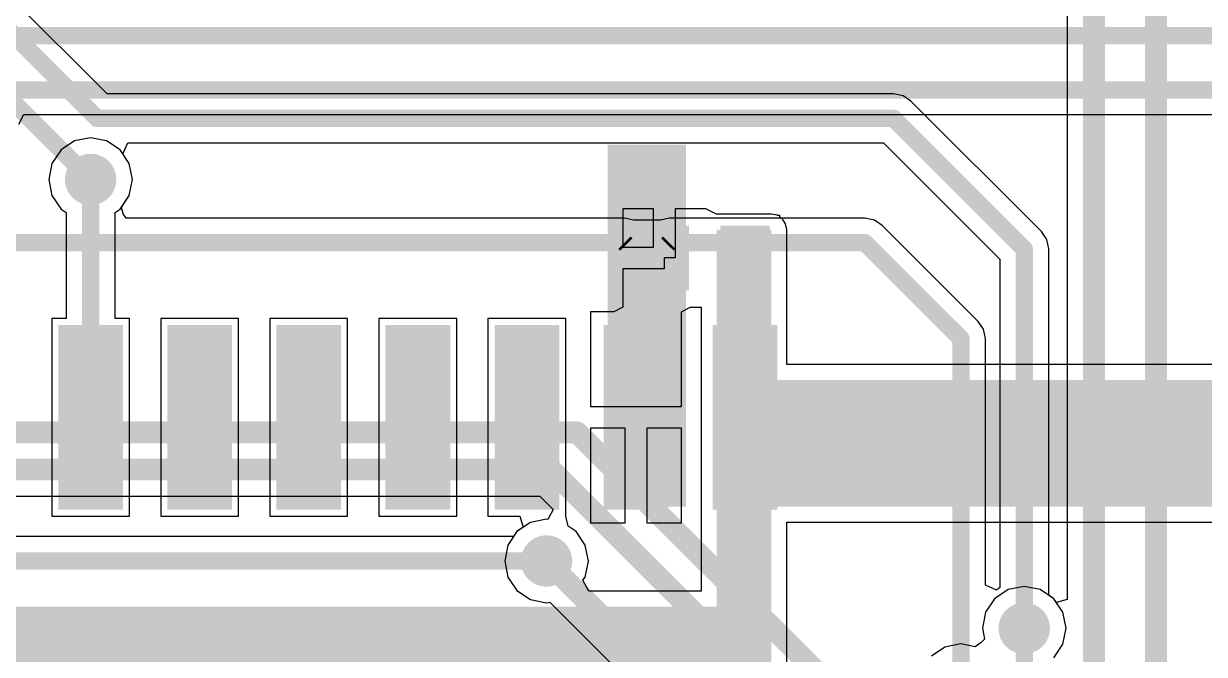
# Model space of a CAD drawing. Header units: millimetres. Extents: x -0.29 to 3.46, y -0.11 to 2.46.
# Drawn here: x 0.884 to 1.426, y 0.971 to 1.261 of the extents above; entities that cross this region are included whole.
import ezdxf

# ---------------------------------------------------------------- set-up
doc = ezdxf.new("R2010")
doc.units = ezdxf.units.MM
doc.header["$MEASUREMENT"] = 0
for name, color, linetype in [('BottomLayer', 5, 'Continuous'), ('BottomPaste', 16, 'Continuous'), ('BottomSolder', 6, 'Continuous'), ('TopLayer', 1, 'Continuous'), ('ViaHoleLayer', 16, 'Continuous')]:
    doc.layers.add(name, color=color, linetype=linetype)

# ---------------------------------------------------------------- blocks, each defined once
blk = doc.blocks.new('SOIC_16_B_12')
at = {"layer": 'BottomLayer'}
for points in [[(-0.13327, 0.18583), (-0.0565, 0.18583), (-0.0565, 0.16417), (-0.13327, 0.16417)], [(0.0565, 0.18583), (0.13327, 0.18583), (0.13327, 0.16417), (0.0565, 0.16417)], [(-0.13327, 0.13583), (-0.0565, 0.13583), (-0.0565, 0.11417), (-0.13327, 0.11417)], [(0.0565, 0.13583), (0.13327, 0.13583), (0.13327, 0.11417), (0.0565, 0.11417)], [(-0.13327, 0.08583), (-0.0565, 0.08583), (-0.0565, 0.06417), (-0.13327, 0.06417)], [(0.0565, 0.08583), (0.13327, 0.08583), (0.13327, 0.06417), (0.0565, 0.06417)], [(-0.13327, 0.03583), (-0.0565, 0.03583), (-0.0565, 0.01417), (-0.13327, 0.01417)], [(0.0565, 0.03583), (0.13327, 0.03583), (0.13327, 0.01417), (0.0565, 0.01417)], [(-0.13327, -0.01417), (-0.0565, -0.01417), (-0.0565, -0.03583), (-0.13327, -0.03583)], [(0.0565, -0.01417), (0.13327, -0.01417), (0.13327, -0.03583), (0.0565, -0.03583)], [(-0.13327, -0.06417), (-0.0565, -0.06417), (-0.0565, -0.08583), (-0.13327, -0.08583)], [(0.0565, -0.06417), (0.13327, -0.06417), (0.13327, -0.08583), (0.0565, -0.08583)], [(-0.13327, -0.11417), (-0.0565, -0.11417), (-0.0565, -0.13583), (-0.13327, -0.13583)], [(0.0565, -0.11417), (0.13327, -0.11417), (0.13327, -0.13583), (0.0565, -0.13583)], [(-0.13327, -0.16417), (-0.0565, -0.16417), (-0.0565, -0.18583), (-0.13327, -0.18583)], [(0.0565, -0.16417), (0.13327, -0.16417), (0.13327, -0.18583), (0.0565, -0.18583)]]:
    blk.add_hatch(color=5, dxfattribs=at).paths.add_polyline_path(points)
at = {"layer": 'BottomPaste'}
for points in [[(-0.13327, 0.18583), (-0.0565, 0.18583), (-0.0565, 0.16417), (-0.13327, 0.16417)], [(0.0565, 0.18583), (0.13327, 0.18583), (0.13327, 0.16417), (0.0565, 0.16417)], [(-0.13327, 0.13583), (-0.0565, 0.13583), (-0.0565, 0.11417), (-0.13327, 0.11417)], [(0.0565, 0.13583), (0.13327, 0.13583), (0.13327, 0.11417), (0.0565, 0.11417)], [(-0.13327, 0.08583), (-0.0565, 0.08583), (-0.0565, 0.06417), (-0.13327, 0.06417)], [(0.0565, 0.08583), (0.13327, 0.08583), (0.13327, 0.06417), (0.0565, 0.06417)], [(-0.13327, 0.03583), (-0.0565, 0.03583), (-0.0565, 0.01417), (-0.13327, 0.01417)], [(0.0565, 0.03583), (0.13327, 0.03583), (0.13327, 0.01417), (0.0565, 0.01417)], [(-0.13327, -0.01417), (-0.0565, -0.01417), (-0.0565, -0.03583), (-0.13327, -0.03583)], [(0.0565, -0.01417), (0.13327, -0.01417), (0.13327, -0.03583), (0.0565, -0.03583)], [(-0.13327, -0.06417), (-0.0565, -0.06417), (-0.0565, -0.08583), (-0.13327, -0.08583)], [(0.0565, -0.06417), (0.13327, -0.06417), (0.13327, -0.08583), (0.0565, -0.08583)], [(-0.13327, -0.11417), (-0.0565, -0.11417), (-0.0565, -0.13583), (-0.13327, -0.13583)], [(0.0565, -0.11417), (0.13327, -0.11417), (0.13327, -0.13583), (0.0565, -0.13583)], [(-0.13327, -0.16417), (-0.0565, -0.16417), (-0.0565, -0.18583), (-0.13327, -0.18583)], [(0.0565, -0.16417), (0.13327, -0.16417), (0.13327, -0.18583), (0.0565, -0.18583)]]:
    blk.add_hatch(color=16, dxfattribs=at).paths.add_polyline_path(points)
at = {"layer": 'BottomSolder'}
for points in [[(-0.13727, 0.18983), (-0.0525, 0.18983), (-0.0525, 0.16017), (-0.13727, 0.16017)], [(0.0525, 0.18983), (0.13727, 0.18983), (0.13727, 0.16017), (0.0525, 0.16017)], [(-0.13727, 0.13983), (-0.0525, 0.13983), (-0.0525, 0.11017), (-0.13727, 0.11017)], [(0.0525, 0.13983), (0.13727, 0.13983), (0.13727, 0.11017), (0.0525, 0.11017)], [(-0.13727, 0.08983), (-0.0525, 0.08983), (-0.0525, 0.06017), (-0.13727, 0.06017)], [(0.0525, 0.08983), (0.13727, 0.08983), (0.13727, 0.06017), (0.0525, 0.06017)], [(-0.13727, 0.03983), (-0.0525, 0.03983), (-0.0525, 0.01017), (-0.13727, 0.01017)], [(0.0525, 0.03983), (0.13727, 0.03983), (0.13727, 0.01017), (0.0525, 0.01017)], [(-0.13727, -0.01017), (-0.0525, -0.01017), (-0.0525, -0.03983), (-0.13727, -0.03983)], [(0.0525, -0.01017), (0.13727, -0.01017), (0.13727, -0.03983), (0.0525, -0.03983)], [(-0.13727, -0.06017), (-0.0525, -0.06017), (-0.0525, -0.08983), (-0.13727, -0.08983)], [(0.0525, -0.06017), (0.13727, -0.06017), (0.13727, -0.08983), (0.0525, -0.08983)], [(-0.13727, -0.11017), (-0.0525, -0.11017), (-0.0525, -0.13983), (-0.13727, -0.13983)], [(0.0525, -0.11017), (0.13727, -0.11017), (0.13727, -0.13983), (0.0525, -0.13983)], [(-0.13727, -0.16017), (-0.0525, -0.16017), (-0.0525, -0.18983), (-0.13727, -0.18983)], [(0.0525, -0.16017), (0.13727, -0.16017), (0.13727, -0.18983), (0.0525, -0.18983)]]:
    blk.add_hatch(color=6, dxfattribs=at).paths.add_polyline_path(points)
blk = doc.blocks.new('C___0402_B_114')
at = {"layer": 'BottomLayer'}
for points in [[(-0.0095, 0.0125), (-0.0095, -0.0125), (-0.0275, -0.0125), (-0.0275, 0.0125)], [(0.0275, 0.0125), (0.0275, -0.0125), (0.0095, -0.0125), (0.0095, 0.0125)]]:
    blk.add_hatch(color=5, dxfattribs=at).paths.add_polyline_path(points)
at = {"layer": 'BottomPaste'}
for points in [[(-0.0095, 0.0125), (-0.0095, -0.0125), (-0.0275, -0.0125), (-0.0275, 0.0125)], [(0.0275, 0.0125), (0.0275, -0.0125), (0.0095, -0.0125), (0.0095, 0.0125)]]:
    blk.add_hatch(color=16, dxfattribs=at).paths.add_polyline_path(points)
at = {"layer": 'BottomSolder'}
for points in [[(-0.00714, 0.01486), (-0.00714, -0.01486), (-0.02986, -0.01486), (-0.02986, 0.01486)], [(0.02986, 0.01486), (0.02986, -0.01486), (0.00714, -0.01486), (0.00714, 0.01486)]]:
    blk.add_hatch(color=6, dxfattribs=at).paths.add_polyline_path(points)

msp = doc.modelspace()

# ---------------------------------------------------------------- hatches: boundary and pattern name
at = {"layer": 'BottomLayer'}
for points in [[(1.152, 1.039), (1.188, 1.039), (1.188, 1.205), (1.152, 1.205)], [(1.202, 0.942), (1.227, 0.942), (1.227, 1.166), (1.202, 1.166)], [(1.211, 1.039), (2.12, 1.039), (2.12, 1.097), (1.211, 1.097)], [(1.224, 0.942), (1.224, 0.993), (0.522, 0.993), (0.522, 0.942)]]:
    msp.add_hatch(color=5, dxfattribs=at).paths.add_polyline_path(points)
h = msp.add_hatch(color=5, dxfattribs=at)
edge = h.paths.add_edge_path()
edge.add_arc((0.915, 1.189), 0.01181, 0, 360)
h = msp.add_hatch(color=5, dxfattribs=at)
edge = h.paths.add_edge_path()
edge.add_arc((1.17, 1.185), 0.01181, 0, 360)
h = msp.add_hatch(color=5, dxfattribs=at)
edge = h.paths.add_edge_path()
edge.add_arc((1.124, 1.014), 0.01181, 0, 360)
h = msp.add_hatch(color=5, dxfattribs=at)
edge = h.paths.add_edge_path()
edge.add_arc((1.343, 0.98314), 0.01181, 0, 360)
at = {"layer": 'TopLayer'}
h = msp.add_hatch(color=1, dxfattribs=at)
edge = h.paths.add_edge_path()
edge.add_arc((0.915, 1.189), 0.01181, 0, 360)
h = msp.add_hatch(color=1, dxfattribs=at)
edge = h.paths.add_edge_path()
edge.add_arc((1.17, 1.185), 0.01181, 0, 360)
h = msp.add_hatch(color=1, dxfattribs=at)
edge = h.paths.add_edge_path()
edge.add_arc((1.124, 1.014), 0.01181, 0, 360)
h = msp.add_hatch(color=1, dxfattribs=at)
edge = h.paths.add_edge_path()
edge.add_arc((1.343, 0.98314), 0.01181, 0, 360)
at = {"layer": 'ViaHoleLayer'}
h = msp.add_hatch(color=16, dxfattribs=at)
edge = h.paths.add_edge_path()
edge.add_arc((0.915, 1.189), 0.00591, 0, 360)
h = msp.add_hatch(color=16, dxfattribs=at)
edge = h.paths.add_edge_path()
edge.add_arc((1.17, 1.185), 0.00591, 0, 360)
h = msp.add_hatch(color=16, dxfattribs=at)
edge = h.paths.add_edge_path()
edge.add_arc((1.124, 1.014), 0.00591, 0, 360)
h = msp.add_hatch(color=16, dxfattribs=at)
edge = h.paths.add_edge_path()
edge.add_arc((1.343, 0.98314), 0.00591, 0, 360)

# ---------------------------------------------------------------- linework, layer by layer
at = {"layer": 'BottomLayer'}
for p, q in [((0.88203, 1.21437), (0.88438, 1.21878)), ((0.88438, 1.21878), (2.33287, 1.21878)), ((0.915, 1.20818), (0.90766, 1.20672)), ((0.92234, 1.20672), (0.915, 1.20818)), ((0.90144, 1.20256), (0.89728, 1.19634)), ((0.90766, 1.20672), (0.90144, 1.20256)), ((0.92856, 1.20256), (0.92234, 1.20672)), ((0.93272, 1.19634), (0.92856, 1.20256)), ((0.89728, 1.19634), (0.89582, 1.189)), ((0.93418, 1.189), (0.93272, 1.19634)), ((0.89582, 1.189), (0.89728, 1.18166)), ((0.93272, 1.18166), (0.93418, 1.189)), ((0.89728, 1.18166), (0.90144, 1.17544)), ((0.92856, 1.17544), (0.93272, 1.18166)), ((0.90144, 1.17544), (0.90378, 1.17387)), ((0.92622, 1.17387), (0.92856, 1.17544)), ((1.173, 1.1755), (1.159, 1.1755)), ((1.159, 1.1755), (1.159, 1.158)), ((1.173, 1.158), (1.173, 1.1755)), ((1.197, 1.1755), (1.183, 1.1755)), ((1.183, 1.1755), (1.183, 1.153)), ((1.202, 1.17314), (1.197, 1.1755)), ((1.197, 1.1755), (1.197, 1.1755)), ((0.90378, 1.17387), (0.90378, 1.12527)), ((0.92622, 1.12527), (0.92622, 1.17387)), ((1.227, 1.17314), (1.202, 1.17314)), ((1.22973, 1.17259), (1.227, 1.17314)), ((1.22987, 1.1725), (1.22973, 1.17259)), ((1.231, 1.1725), (1.22987, 1.1725)), ((1.231, 1.17175), (1.231, 1.1725)), ((1.23205, 1.17105), (1.231, 1.17175)), ((1.23359, 1.16873), (1.23205, 1.17105)), ((1.23414, 1.166), (1.23359, 1.16873)), ((1.23414, 1.10414), (1.23414, 1.166)), ((1.159, 1.158), (1.173, 1.158)), ((1.183, 1.153), (1.178, 1.153)), ((1.178, 1.153), (1.178, 1.148)), ((1.178, 1.148), (1.159, 1.148)), ((1.159, 1.148), (1.159, 1.13327)), ((1.159, 1.13327), (1.159, 1.1305)), ((1.15492, 1.12827), (1.14417, 1.12827)), ((1.14417, 1.12827), (1.14417, 1.08488)), ((1.159, 1.1305), (1.15492, 1.12827)), ((1.18583, 1.12827), (1.1899, 1.1305)), ((1.18583, 1.1255), (1.18583, 1.12827)), ((1.1899, 1.1305), (1.19486, 1.1305)), ((1.19486, 1.1305), (1.19486, 1.00014)), ((0.90378, 1.12527), (0.89717, 1.12527)), ((0.89717, 1.12527), (0.89717, 1.0345)), ((0.93283, 1.12527), (0.92622, 1.12527)), ((0.93283, 1.0345), (0.93283, 1.12527)), ((0.98283, 1.12527), (0.94717, 1.12527)), ((0.94717, 1.12527), (0.94717, 1.0345)), ((0.98283, 1.0345), (0.98283, 1.12527)), ((1.03283, 1.12527), (0.99717, 1.12527)), ((0.99717, 1.12527), (0.99717, 1.0345)), ((1.03283, 1.0345), (1.03283, 1.12527)), ((1.08283, 1.12527), (1.04717, 1.12527)), ((1.04717, 1.12527), (1.04717, 1.0345)), ((1.08283, 1.0345), (1.08283, 1.12527)), ((1.13283, 1.12527), (1.09717, 1.12527)), ((1.09717, 1.12527), (1.09717, 1.0345)), ((1.13283, 1.03628), (1.13283, 1.12527)), ((1.18583, 1.08488), (1.18583, 1.1255)), ((2.03795, 1.10414), (1.23414, 1.10414)), ((1.14417, 1.08488), (1.165, 1.08488)), ((1.165, 1.08488), (1.18583, 1.08488)), ((1.16, 1.07488), (1.14417, 1.07488)), ((1.14417, 1.07488), (1.14417, 1.0315)), ((1.16, 1.0315), (1.16, 1.07488)), ((1.18583, 1.07488), (1.17, 1.07488)), ((1.17, 1.07488), (1.17, 1.0315)), ((1.18583, 1.0315), (1.18583, 1.07488)), ((0.89717, 1.0345), (0.93283, 1.0345)), ((0.94717, 1.0345), (0.98283, 1.0345)), ((0.99717, 1.0345), (1.03283, 1.0345)), ((1.04717, 1.0345), (1.08283, 1.0345)), ((1.09717, 1.0345), (1.11182, 1.0345)), ((1.11182, 1.0345), (1.11333, 1.0295)), ((1.13283, 1.0345), (1.13283, 1.03628)), ((1.13396, 1.02997), (1.13283, 1.0345)), ((1.11333, 1.0295), (1.11044, 1.02756)), ((1.13756, 1.02756), (1.13396, 1.02997)), ((1.14417, 1.0315), (1.16, 1.0315)), ((1.17, 1.0315), (1.18583, 1.0315)), ((1.23414, 0.942), (1.23414, 1.03186)), ((1.23414, 1.03186), (2.122, 1.03186)), ((1.10887, 1.02522), (0.87165, 1.02522)), ((1.11044, 1.02756), (1.10887, 1.02522)), ((1.14172, 1.02134), (1.13756, 1.02756)), ((1.14318, 1.014), (1.14172, 1.02134)), ((1.14172, 1.00666), (1.14318, 1.014)), ((1.1407, 1.00514), (1.14172, 1.00666)), ((1.14337, 1.00014), (1.1407, 1.00514)), ((1.343, 1.00232), (1.33566, 1.00086)), ((1.35034, 1.00086), (1.343, 1.00232)), ((1.19486, 1.00014), (1.14337, 1.00014)), ((1.32944, 0.9967), (1.32528, 0.99048)), ((1.33566, 1.00086), (1.32944, 0.9967)), ((1.35656, 0.9967), (1.35034, 1.00086)), ((1.36072, 0.99048), (1.35656, 0.9967)), ((1.32528, 0.99048), (1.32382, 0.98314)), ((1.36218, 0.98314), (1.36072, 0.99048)), ((1.32382, 0.98314), (1.3248, 0.97819)), ((1.36072, 0.9758), (1.36218, 0.98314)), ((1.30666, 0.97449), (1.30044, 0.97033)), ((1.314, 0.97595), (1.30666, 0.97449)), ((1.32048, 0.97466), (1.314, 0.97595)), ((1.32327, 0.97655), (1.32048, 0.97466)), ((1.3248, 0.97819), (1.32327, 0.97655)), ((1.35656, 0.96957), (1.36072, 0.9758))]:
    msp.add_line(p, q, dxfattribs=at)
for points, const_width in [([(0.74981, 1.255), (2.32488, 1.255)], 0.008), ([(0.773, 1.23), (2.348, 1.23)], 0.008), ([(0.915, 1.07988), (0.915, 1.189)], 0.008), ([(1.214, 1.057), (1.215, 1.056)], 0.015), ([(0.867, 1.014), (1.124, 1.014)], 0.008), ([(1.197, 0.9635), (1.215, 0.9815)], 0.015), ([(1.343, 0.93021), (1.343, 0.98314)], 0.008)]:
    msp.add_lwpolyline(points, dxfattribs=dict(at, const_width=const_width))
for points, const_width in [([(0.913, 1.189, 1), (0.917, 1.189, 1)], 0.004), ([(0.913, 1.07988, 1), (0.917, 1.07988, 1)], 0.004), ([(1.21025, 1.057, 1), (1.21775, 1.057, 1)], 0.0075), ([(1.21125, 1.056, 1), (1.21875, 1.056, 1)], 0.0075), ([(1.122, 1.014, 1), (1.126, 1.014, 1)], 0.004), ([(1.21125, 0.9815, 1), (1.21875, 0.9815, 1)], 0.0075), ([(1.341, 0.98314, 1), (1.345, 0.98314, 1)], 0.004)]:
    msp.add_lwpolyline(points, format="xyb", close=True, dxfattribs=dict(at, const_width=const_width))
at = {"layer": 'TopLayer'}
for p, q in [((1.36276, 1.59264), (1.36276, 0.99641)), ((0.92265, 1.22822), (0.84717, 1.3037)), ((1.28314, 1.22822), (0.92265, 1.22822)), ((1.28743, 1.22736), (1.28314, 1.22822)), ((1.28314, 1.22822), (1.28314, 1.22822)), ((1.29107, 1.22493), (1.28743, 1.22736)), ((1.35093, 1.16507), (1.29107, 1.22493)), ((0.92975, 1.20078), (0.93205, 1.20578)), ((0.93205, 1.20578), (1.27849, 1.20578)), ((1.27849, 1.20578), (1.33178, 1.15249)), ((0.93272, 1.19634), (0.92975, 1.20078)), ((0.93418, 1.189), (0.93272, 1.19634)), ((0.93272, 1.18166), (0.93418, 1.189)), ((0.92908, 1.17622), (0.93272, 1.18166)), ((0.92996, 1.17323), (0.92908, 1.17622)), ((0.93124, 1.17122), (0.92996, 1.17323)), ((1.15974, 1.17122), (0.93124, 1.17122)), ((1.16382, 1.1704), (1.15974, 1.17122)), ((1.15974, 1.17122), (1.15974, 1.17122)), ((1.17618, 1.1704), (1.16382, 1.1704)), ((1.18026, 1.17122), (1.17618, 1.1704)), ((1.27, 1.17122), (1.18026, 1.17122)), ((1.27429, 1.17036), (1.27, 1.17122)), ((1.27, 1.17122), (1.27, 1.17122)), ((1.27793, 1.16793), (1.27429, 1.17036)), ((1.32193, 1.12393), (1.27793, 1.16793)), ((1.35336, 1.16143), (1.35093, 1.16507)), ((1.35093, 1.16507), (1.35093, 1.16507)), ((1.35422, 1.15714), (1.35336, 1.16143)), ((1.35422, 0.99827), (1.35422, 1.15714)), ((1.33178, 1.15249), (1.33178, 1.00189)), ((1.32436, 1.12029), (1.32193, 1.12393)), ((1.32193, 1.12393), (1.32193, 1.12393)), ((1.32522, 1.116), (1.32436, 1.12029)), ((1.32522, 1.00298), (1.32522, 1.116)), ((1.32522, 1.116), (1.32522, 1.116)), ((0.72578, 1.04376), (1.12093, 1.04376)), ((1.12093, 1.04376), (1.12702, 1.03768)), ((1.12702, 1.03768), (1.12456, 1.03307)), ((1.11666, 1.03172), (1.11044, 1.02756)), ((1.124, 1.03318), (1.11666, 1.03172)), ((1.12456, 1.03307), (1.124, 1.03318)), ((1.11044, 1.02756), (1.10628, 1.02134)), ((1.10628, 1.02134), (1.10482, 1.014)), ((1.10482, 1.014), (1.10628, 1.00666)), ((1.10628, 1.00666), (1.11044, 1.00044)), ((1.32526, 1.0029), (1.32522, 1.00298)), ((1.33022, 1.00058), (1.32526, 1.0029)), ((1.33178, 1.00189), (1.33022, 1.00058)), ((1.11044, 1.00044), (1.11666, 0.99628)), ((1.11666, 0.99628), (1.124, 0.99482)), ((1.35656, 0.9967), (1.35422, 0.99827)), ((1.35776, 0.9949), (1.35656, 0.9967)), ((1.36276, 0.99641), (1.35776, 0.9949)), ((1.124, 0.99482), (1.12557, 0.99513)), ((1.12557, 0.99513), (1.27876, 0.84193))]:
    msp.add_line(p, q, dxfattribs=at)
for points, const_width in [([(1.40338, 0.53862), (1.40338, 1.627)], 0.01), ([(1.375, 0.521), (1.375, 1.60709)], 0.01), ([(0.81524, 1.31976), (0.918, 1.217)], 0.008), ([(0.7989, 1.3051), (0.915, 1.189)], 0.008), ([(0.918, 1.217), (1.28314, 1.217)], 0.008), ([(1.28314, 1.217), (1.343, 1.15714)], 0.008), ([(0.877, 1.16), (1.15974, 1.16)], 0.008), ([(1.15974, 1.16), (1.16055, 1.15919)], 0.008), ([(1.17945, 1.15919), (1.18026, 1.16)], 0.008), ([(1.18026, 1.16), (1.27, 1.16)], 0.008), ([(1.27, 1.16), (1.314, 1.116)], 0.008), ([(1.16055, 1.15919), (1.17945, 1.15919)], 0.008), ([(1.343, 0.98314), (1.343, 1.15714)], 0.008), ([(1.314, 0.95677), (1.314, 1.116)], 0.008), ([(0.37373, 1.073), (1.138, 1.073)], 0.01), ([(1.138, 1.073), (1.353, 0.858)], 0.01), ([(0.364, 1.056), (1.126, 1.056)], 0.01), ([(1.126, 1.056), (1.322, 0.86)], 0.01), ([(1.124, 1.014), (1.291, 0.847)], 0.01)]:
    msp.add_lwpolyline(points, dxfattribs=dict(at, const_width=const_width))
for points, const_width in [([(0.916, 1.217, 1), (0.92, 1.217, 1)], 0.004), ([(0.916, 1.217, 1), (0.92, 1.217, 1)], 0.004), ([(1.28114, 1.217, 1), (1.28514, 1.217, 1)], 0.004), ([(1.28114, 1.217, 1), (1.28514, 1.217, 1)], 0.004), ([(0.913, 1.189, 1), (0.917, 1.189, 1)], 0.004), ([(1.15774, 1.16, 1), (1.16174, 1.16, 1)], 0.004), ([(1.15774, 1.16, 1), (1.16174, 1.16, 1)], 0.004), ([(1.17826, 1.16, 1), (1.18226, 1.16, 1)], 0.004), ([(1.17826, 1.16, 1), (1.18226, 1.16, 1)], 0.004), ([(1.268, 1.16, 1), (1.272, 1.16, 1)], 0.004), ([(1.268, 1.16, 1), (1.272, 1.16, 1)], 0.004), ([(1.15855, 1.15919, 1), (1.16255, 1.15919, 1)], 0.004), ([(1.15855, 1.15919, 1), (1.16255, 1.15919, 1)], 0.004), ([(1.17745, 1.15919, 1), (1.18145, 1.15919, 1)], 0.004), ([(1.17745, 1.15919, 1), (1.18145, 1.15919, 1)], 0.004), ([(1.341, 1.15714, 1), (1.345, 1.15714, 1)], 0.004), ([(1.341, 1.15714, 1), (1.345, 1.15714, 1)], 0.004), ([(1.312, 1.116, 1), (1.316, 1.116, 1)], 0.004), ([(1.312, 1.116, 1), (1.316, 1.116, 1)], 0.004), ([(1.1355, 1.073, 1), (1.1405, 1.073, 1)], 0.005), ([(1.1355, 1.073, 1), (1.1405, 1.073, 1)], 0.005), ([(1.1235, 1.056, 1), (1.1285, 1.056, 1)], 0.005), ([(1.1235, 1.056, 1), (1.1285, 1.056, 1)], 0.005), ([(1.1215, 1.014, 1), (1.1265, 1.014, 1)], 0.005), ([(1.341, 0.98314, 1), (1.345, 0.98314, 1)], 0.004)]:
    msp.add_lwpolyline(points, format="xyb", close=True, dxfattribs=dict(at, const_width=const_width))

# ---------------------------------------------------------------- block references
for name, p, rotation in [('C___0402_B_114', (1.1965, 1.153), 180), ('SOIC_16_B_12', (1.04, 0.985), 90)]:
    msp.add_blockref(name, p, dxfattribs=dict(rotation=rotation))

doc.saveas('drawing.dxf')
